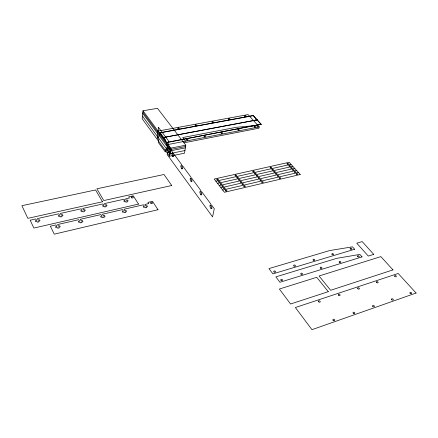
<?xml version="1.0" encoding="UTF-8"?>
<svg xmlns="http://www.w3.org/2000/svg" width="438" height="438" viewBox="0 0 438 438"><rect width="100%" height="100%" fill="white"/><g stroke="black" fill="none" stroke-linecap="round" stroke-linejoin="round"><path stroke-width="0.66" d="M143.002 110.765L142.158 118.725L169.544 156.229L184.497 153.212L185.794 145.186L157.483 108.328L143.002 110.765L171.203 148.805L171.006 150.163L172.665 152.408L172.424 154.034L171.92 153.349L172.161 155.835L172.775 156.673L172.895 155.862L173.399 156.547L173.547 155.561L173.043 154.871L173.284 153.245L181.715 164.65L181.452 166.281L180.932 165.575L180.774 166.566L181.803 168.959L181.934 168.148L182.46 168.86L182.619 167.864L182.093 167.152L182.356 165.52L191.116 177.363L190.831 179L190.284 178.266L190.114 179.262L191.176 181.715L191.318 180.899L191.866 181.639L192.041 180.642L191.494 179.903L191.778 178.266L200.883 190.574L200.571 192.216L200.007 191.45L199.816 192.446L200.916 194.97L201.069 194.149L201.639 194.921L201.83 193.924L201.261 193.153L201.573 191.51L211.039 204.311L210.7 205.953L210.109 205.159L209.906 206.161L211.039 208.751L211.209 207.93L211.8 208.734L212.008 207.732L211.417 206.928L211.757 205.285L214.297 208.718L212.567 216.876L167.19 154.587L167.568 151.92L168.291 152.911L168.46 151.679L169.331 152.867L169.205 153.782L169.736 154.51L169.867 153.596L170.305 154.192L170.163 151.553L169.626 150.831L169.495 151.751L168.619 150.562L169.243 146.166M159.114 135.665L159.481 132.834L253.186 115.533L261.19 124.277L166.582 142.574M160.631 134.548L160.768 133.513L165.52 139.908L165.378 140.954M166.205 145.279L166.599 142.438L159.481 132.834M169.544 156.229L170.71 148.143L185.794 145.186M261.157 124.408L253.186 115.533M158.063 131.082L248.067 114.586L259.23 126.878L258.913 128.175L183.889 142.81M222.696 190.037L298.355 172.441M220.976 187.809L296.493 170.382M219.268 185.597L294.648 168.34M217.571 183.396L292.808 166.303M215.885 181.212L290.98 164.288M184.924 150.552L169.933 153.552L142.438 116.086M185.575 146.533L170.513 149.5L142.859 112.101M185.356 147.88L170.322 150.858L142.722 113.437M168.028 144.529L259.23 126.878M166.599 142.438L261.19 124.277M159.459 132.971L253.159 115.659M256.367 125.454L236.35 127.305L182.739 137.532L185.531 141.14M256.268 125.35L257.889 127.135M254.232 120.893A2.119 1.374 -42.8 0 1 257.205 120.335M158.523 127.463L157.22 137.789L158.605 139.678L158.26 142.334L165.285 151.97L165.652 149.303L167.086 151.269L168.537 140.888L158.523 127.463M163.013 137.598L257.161 119.875L163.013 137.598M416.1 293.038L311.96 329.672L295.365 307.525L398.18 273.471L416.1 293.038M392.974 269.89L330.635 290.279L319.056 275.989L380.852 256.613L392.974 269.89M328.297 291.659L290.569 304.01L279.384 289.031L316.729 277.303L328.297 291.659M362.034 256.887L279.937 282.269L275.869 276.871L336.855 258.31L359.844 254.423L362.034 256.887M373.756 254.369L368.303 256.06L356.778 243.21L362.177 241.601L373.756 254.369M354.61 249.238L272.918 273.876L268.943 268.593L329.617 250.58L352.47 246.824L354.61 249.238M158.008 209.714L54.29 234.16L50.359 226.216L55.998 224.918L56.787 226.484L55.467 226.785L55.949 227.749L57.268 227.442L57.668 228.231L59.278 227.859L58.878 227.07L60.192 226.764L59.705 225.805L58.391 226.112L57.602 224.546L78.791 219.668L79.617 221.201L78.331 221.502L78.84 222.438L80.121 222.143L80.537 222.915L82.103 222.553L81.687 221.781L82.963 221.486L82.453 220.544L81.178 220.84L80.346 219.312L100.943 214.571L101.802 216.071L100.559 216.361L101.085 217.281L102.333 216.991L102.766 217.746L104.288 217.39L103.85 216.64L105.098 216.35L104.567 215.43L103.324 215.72L102.459 214.22L122.481 209.61L123.379 211.083L122.164 211.362L122.711 212.266L123.927 211.981L124.376 212.72L125.854 212.381L125.405 211.642L126.615 211.362L126.062 210.459L124.852 210.738L123.959 209.271L143.434 204.787L144.359 206.227L143.182 206.501L143.746 207.388L144.929 207.114L145.394 207.836L146.834 207.502L146.363 206.78L147.54 206.506L146.971 205.625L145.799 205.898L144.869 204.458L148.728 203.571L147.951 202.383L152.495 201.338L158.008 209.714M300.227 174.51L224.426 192.282L214.209 179.043L289.162 162.279L300.227 174.51M138.534 204.086L33.852 228.056L30.151 220.204L35.839 218.929L36.584 220.478L35.254 220.779L35.708 221.727L37.038 221.431L37.416 222.208L39.037 221.842L38.664 221.064L39.989 220.763L39.535 219.816L38.205 220.117L37.46 218.567L58.84 213.788L59.623 215.304L58.325 215.595L58.802 216.525L60.099 216.23L60.493 216.996L62.07 216.64L61.676 215.879L62.968 215.584L62.486 214.658L61.194 214.948L60.411 213.437L81.194 208.789L82.01 210.273L80.751 210.552L81.254 211.466L82.514 211.182L82.924 211.926L84.457 211.581L84.047 210.837L85.3 210.552L84.797 209.643L83.543 209.928L82.722 208.444L102.93 203.927L103.784 205.378L102.558 205.652L103.083 206.544L104.304 206.271L104.731 206.999L106.226 206.665L105.799 205.937L107.02 205.657L106.494 204.77L105.273 205.044L104.419 203.593L124.08 199.197L124.961 200.62L123.773 200.889L124.31 201.765L125.503 201.496L125.947 202.208L127.398 201.88L126.954 201.168L128.142 200.9L127.6 200.029L126.412 200.297L125.525 198.874L129.424 198.003L128.684 196.826L133.267 195.808L138.534 204.086M171.729 185.509L103.806 200.56L96.875 188.8L163.998 174.499L171.729 185.509M102.497 201.754L27.835 218.343L21.9 205.69L95.572 189.95L102.497 201.754M186.812 140.018A0.75 0.438 9.4 0 0 187.99 139.826A0.75 0.438 9.4 0 0 186.944 139.268A0.75 0.438 9.4 0 0 186.812 140.018M178.031 128.701A0.739 0.422 8.8 0 0 179.197 128.526A0.739 0.422 8.8 0 0 178.173 127.978A0.739 0.422 8.8 0 0 178.031 128.701M204.289 136.612A0.739 0.427 10.3 0 0 205.477 136.481A0.739 0.427 10.3 0 0 204.486 135.895A0.739 0.427 10.3 0 0 204.289 136.612M195.304 125.487A0.728 0.416 9.7 0 0 196.476 125.367A0.728 0.416 9.7 0 0 195.512 124.797A0.728 0.416 9.7 0 0 195.304 125.487M221.398 133.311A0.734 0.416 11.2 0 0 222.559 133.185A0.734 0.416 11.2 0 0 221.568 132.605A0.734 0.416 11.2 0 0 221.398 133.311M212.222 122.372A0.723 0.405 10.6 0 0 213.366 122.257A0.723 0.405 10.6 0 0 212.403 121.693A0.723 0.405 10.6 0 0 212.222 122.372M238.069 130.064A0.723 0.411 11.9 0 0 239.236 129.993A0.723 0.411 11.9 0 0 238.299 129.391A0.723 0.411 11.9 0 0 238.069 130.064M228.745 119.328A0.712 0.394 11.3 0 0 229.873 119.218A0.712 0.394 11.3 0 0 228.904 118.66A0.712 0.394 11.3 0 0 228.745 119.328M254.39 126.916A0.717 0.4 12.7 0 0 255.54 126.845A0.717 0.4 12.7 0 0 254.598 126.253A0.717 0.4 12.7 0 0 254.39 126.916M244.864 116.333A0.706 0.383 12.1 0 0 245.997 116.273A0.706 0.383 12.1 0 0 245.083 115.698A0.706 0.383 12.1 0 0 244.864 116.333M333.094 320.266A0.991 0.695 24.8 0 0 334.714 320.413A0.991 0.695 24.8 0 0 333.685 319.209A0.991 0.695 24.8 0 0 333.094 320.266M318.64 301.815A0.964 0.673 22.7 0 0 320.205 301.875A0.964 0.673 22.7 0 0 319.132 300.764A0.964 0.673 22.7 0 0 318.64 301.815M353.231 313.214A0.98 0.673 25.3 0 0 354.818 313.362A0.98 0.673 25.3 0 0 353.778 312.185A0.98 0.673 25.3 0 0 353.231 313.214M338.541 295.196A0.953 0.646 23.4 0 0 340.08 295.256A0.953 0.646 23.4 0 0 338.996 294.166A0.953 0.646 23.4 0 0 338.541 295.196M372.765 306.37A0.975 0.652 25.7 0 0 374.326 306.518A0.975 0.652 25.7 0 0 373.275 305.368A0.975 0.652 25.7 0 0 372.765 306.37M357.819 288.719A0.942 0.624 24 0 0 359.352 288.866A0.942 0.624 24 0 0 358.344 287.766A0.942 0.624 24 0 0 357.819 288.719M391.676 299.685A0.964 0.624 26.1 0 0 393.236 299.915A0.964 0.624 26.1 0 0 392.256 298.76A0.964 0.624 26.1 0 0 391.676 299.685M376.581 282.477A0.936 0.602 24.4 0 0 378.087 282.625A0.936 0.602 24.4 0 0 377.069 281.552A0.936 0.602 24.4 0 0 376.581 282.477M410.083 293.236A0.958 0.608 26.3 0 0 411.616 293.465A0.958 0.608 26.3 0 0 410.63 292.338A0.958 0.608 26.3 0 0 410.083 293.236M394.813 276.416A0.925 0.586 24.8 0 0 396.291 276.559A0.925 0.586 24.8 0 0 395.268 275.507A0.925 0.586 24.8 0 0 394.813 276.416M131.734 197.845A0.969 0.635 6 0 0 133.256 197.478A0.969 0.635 6 0 0 131.887 196.761A0.969 0.635 6 0 0 131.734 197.845M150.973 203.38A0.975 0.641 7.4 0 0 152.528 203.079A0.975 0.641 7.4 0 0 151.209 202.296A0.975 0.641 7.4 0 0 150.973 203.38M281.021 280.315A0.931 0.652 19.1 0 0 282.548 280.293A0.931 0.652 19.1 0 0 281.464 279.274A0.931 0.652 19.1 0 0 281.021 280.315M301.054 274.144A0.92 0.63 20.1 0 0 302.543 274.128A0.92 0.63 20.1 0 0 301.454 273.131A0.92 0.63 20.1 0 0 301.054 274.144M320.463 268.111A0.914 0.608 20.9 0 0 321.952 268.176A0.914 0.608 20.9 0 0 320.934 267.164A0.914 0.608 20.9 0 0 320.463 268.111M339.368 262.285A0.903 0.591 21.6 0 0 340.83 262.357A0.903 0.591 21.6 0 0 339.8 261.36A0.903 0.591 21.6 0 0 339.368 262.285M357.747 256.624A0.892 0.569 22.1 0 0 359.187 256.695A0.892 0.569 22.1 0 0 358.147 255.721A0.892 0.569 22.1 0 0 357.747 256.624M350.367 248.976A0.881 0.558 21.4 0 0 351.791 249.047A0.881 0.558 21.4 0 0 350.772 248.094A0.881 0.558 21.4 0 0 350.367 248.976M332.07 254.473A0.892 0.58 20.8 0 0 333.521 254.544A0.892 0.58 20.8 0 0 332.508 253.569A0.892 0.58 20.8 0 0 332.07 254.473M313.296 260.167A0.898 0.597 20.1 0 0 314.747 260.156A0.898 0.597 20.1 0 0 313.668 259.197A0.898 0.597 20.1 0 0 313.296 260.167M293.936 265.981A0.909 0.619 19.2 0 0 295.42 265.97A0.909 0.619 19.2 0 0 294.347 264.99A0.909 0.619 19.2 0 0 293.936 265.981M274.018 271.965A0.92 0.641 18.2 0 0 275.524 271.949A0.92 0.641 18.2 0 0 274.462 270.952A0.92 0.641 18.2 0 0 274.018 271.965M296.46 174.28A0.777 0.46 15.8 0 0 297.703 174.242A0.777 0.46 15.8 0 0 296.718 173.53A0.777 0.46 15.8 0 0 296.46 174.28M279.406 178.266A0.783 0.471 15.1 0 0 280.67 178.228A0.783 0.471 15.1 0 0 279.69 177.499A0.783 0.471 15.1 0 0 279.406 178.266M261.957 182.383A0.794 0.482 14.3 0 0 263.222 182.274A0.794 0.482 14.3 0 0 262.176 181.573A0.794 0.482 14.3 0 0 261.957 182.383M244.021 186.572A0.799 0.498 13.3 0 0 245.307 186.462A0.799 0.498 13.3 0 0 244.273 185.745A0.799 0.498 13.3 0 0 244.021 186.572M225.619 190.875A0.81 0.509 12.3 0 0 226.933 190.76A0.81 0.509 12.3 0 0 225.899 190.026A0.81 0.509 12.3 0 0 225.619 190.875M223.889 188.641A0.81 0.509 12.2 0 0 225.203 188.532A0.81 0.509 12.2 0 0 224.168 187.803A0.81 0.509 12.2 0 0 223.889 188.641M242.258 184.382A0.799 0.493 13.2 0 0 243.539 184.278A0.799 0.493 13.2 0 0 242.504 183.56A0.799 0.493 13.2 0 0 242.258 184.382M260.156 180.232A0.788 0.482 14.1 0 0 261.415 180.127A0.788 0.482 14.1 0 0 260.38 179.427A0.788 0.482 14.1 0 0 260.156 180.232M277.572 176.158A0.783 0.471 14.9 0 0 278.836 176.12A0.783 0.471 14.9 0 0 277.856 175.397A0.783 0.471 14.9 0 0 277.572 176.158M294.593 172.211A0.772 0.454 15.7 0 0 295.836 172.172A0.772 0.454 15.7 0 0 294.856 171.461A0.772 0.454 15.7 0 0 294.593 172.211M222.214 186.451A0.805 0.504 12 0 0 223.489 186.281A0.805 0.504 12 0 0 222.4 185.597A0.805 0.504 12 0 0 222.214 186.451M240.5 182.208A0.794 0.493 13 0 0 241.781 182.104A0.794 0.493 13 0 0 240.752 181.392A0.794 0.493 13 0 0 240.5 182.208M258.365 178.096A0.788 0.476 13.9 0 0 259.625 177.998A0.788 0.476 13.9 0 0 258.59 177.297A0.788 0.476 13.9 0 0 258.365 178.096M275.748 174.061A0.777 0.465 14.8 0 0 277.013 174.023A0.777 0.465 14.8 0 0 276.039 173.306A0.777 0.465 14.8 0 0 275.748 174.061M292.743 170.152A0.772 0.454 15.5 0 0 293.98 170.119A0.772 0.454 15.5 0 0 293.006 169.407A0.772 0.454 15.5 0 0 292.743 170.152M220.506 184.25A0.805 0.504 11.9 0 0 221.776 184.075A0.805 0.504 11.9 0 0 220.692 183.402A0.805 0.504 11.9 0 0 220.506 184.25M238.754 180.045A0.794 0.487 12.9 0 0 240.035 179.941A0.794 0.487 12.9 0 0 239.011 179.235A0.794 0.487 12.9 0 0 238.754 180.045M256.591 175.977A0.783 0.476 13.8 0 0 257.84 175.873A0.783 0.476 13.8 0 0 256.816 175.184A0.783 0.476 13.8 0 0 256.591 175.977M273.942 171.981A0.777 0.465 14.6 0 0 275.195 171.942A0.777 0.465 14.6 0 0 274.232 171.225A0.777 0.465 14.6 0 0 273.942 171.981M290.903 168.104A0.772 0.449 15.4 0 0 292.141 168.072A0.772 0.449 15.4 0 0 291.166 167.371A0.772 0.449 15.4 0 0 290.903 168.104M218.808 182.06A0.799 0.498 11.7 0 0 220.079 181.89A0.799 0.498 11.7 0 0 219 181.217A0.799 0.498 11.7 0 0 218.808 182.06M237.024 177.899A0.794 0.487 12.7 0 0 238.299 177.795A0.794 0.487 12.7 0 0 237.281 177.094A0.794 0.487 12.7 0 0 237.024 177.899M254.823 173.87A0.783 0.471 13.7 0 0 256.071 173.766A0.783 0.471 13.7 0 0 255.047 173.081A0.783 0.471 13.7 0 0 254.823 173.87M272.14 169.906A0.772 0.46 14.5 0 0 273.394 169.873A0.772 0.46 14.5 0 0 272.431 169.161A0.772 0.46 14.5 0 0 272.14 169.906M289.075 166.073A0.766 0.449 15.2 0 0 290.306 166.04A0.766 0.449 15.2 0 0 289.343 165.34A0.766 0.449 15.2 0 0 289.075 166.073M217.122 179.887A0.799 0.498 11.6 0 0 218.392 179.717A0.799 0.498 11.6 0 0 217.314 179.049A0.799 0.498 11.6 0 0 217.122 179.887M235.299 175.764A0.788 0.482 12.6 0 0 236.575 175.66A0.788 0.482 12.6 0 0 235.556 174.965A0.788 0.482 12.6 0 0 235.299 175.764M253.065 171.773A0.777 0.471 13.5 0 0 254.314 171.674A0.777 0.471 13.5 0 0 253.295 170.99A0.777 0.471 13.5 0 0 253.065 171.773M270.394 167.88A0.772 0.46 14.3 0 0 271.615 167.787A0.772 0.46 14.3 0 0 270.596 167.113A0.772 0.46 14.3 0 0 270.394 167.88M287.257 164.053A0.766 0.443 15.1 0 0 288.489 164.02A0.766 0.443 15.1 0 0 287.525 163.325A0.766 0.443 15.1 0 0 287.257 164.053M169.396 148.088A0.881 0.356 78.8 0 0 169.928 149.38A0.881 0.356 78.8 0 0 170.026 148.071A0.881 0.356 78.8 0 0 169.396 148.088M166.287 148.132A0.761 0.307 78.8 0 0 166.741 149.249A0.761 0.307 78.8 0 0 166.818 148.115A0.761 0.307 78.8 0 0 166.287 148.132M157.817 136.601A0.75 0.296 79.2 0 0 158.26 137.691A0.75 0.296 79.2 0 0 158.332 136.568A0.75 0.296 79.2 0 0 157.817 136.601"/></g></svg>
